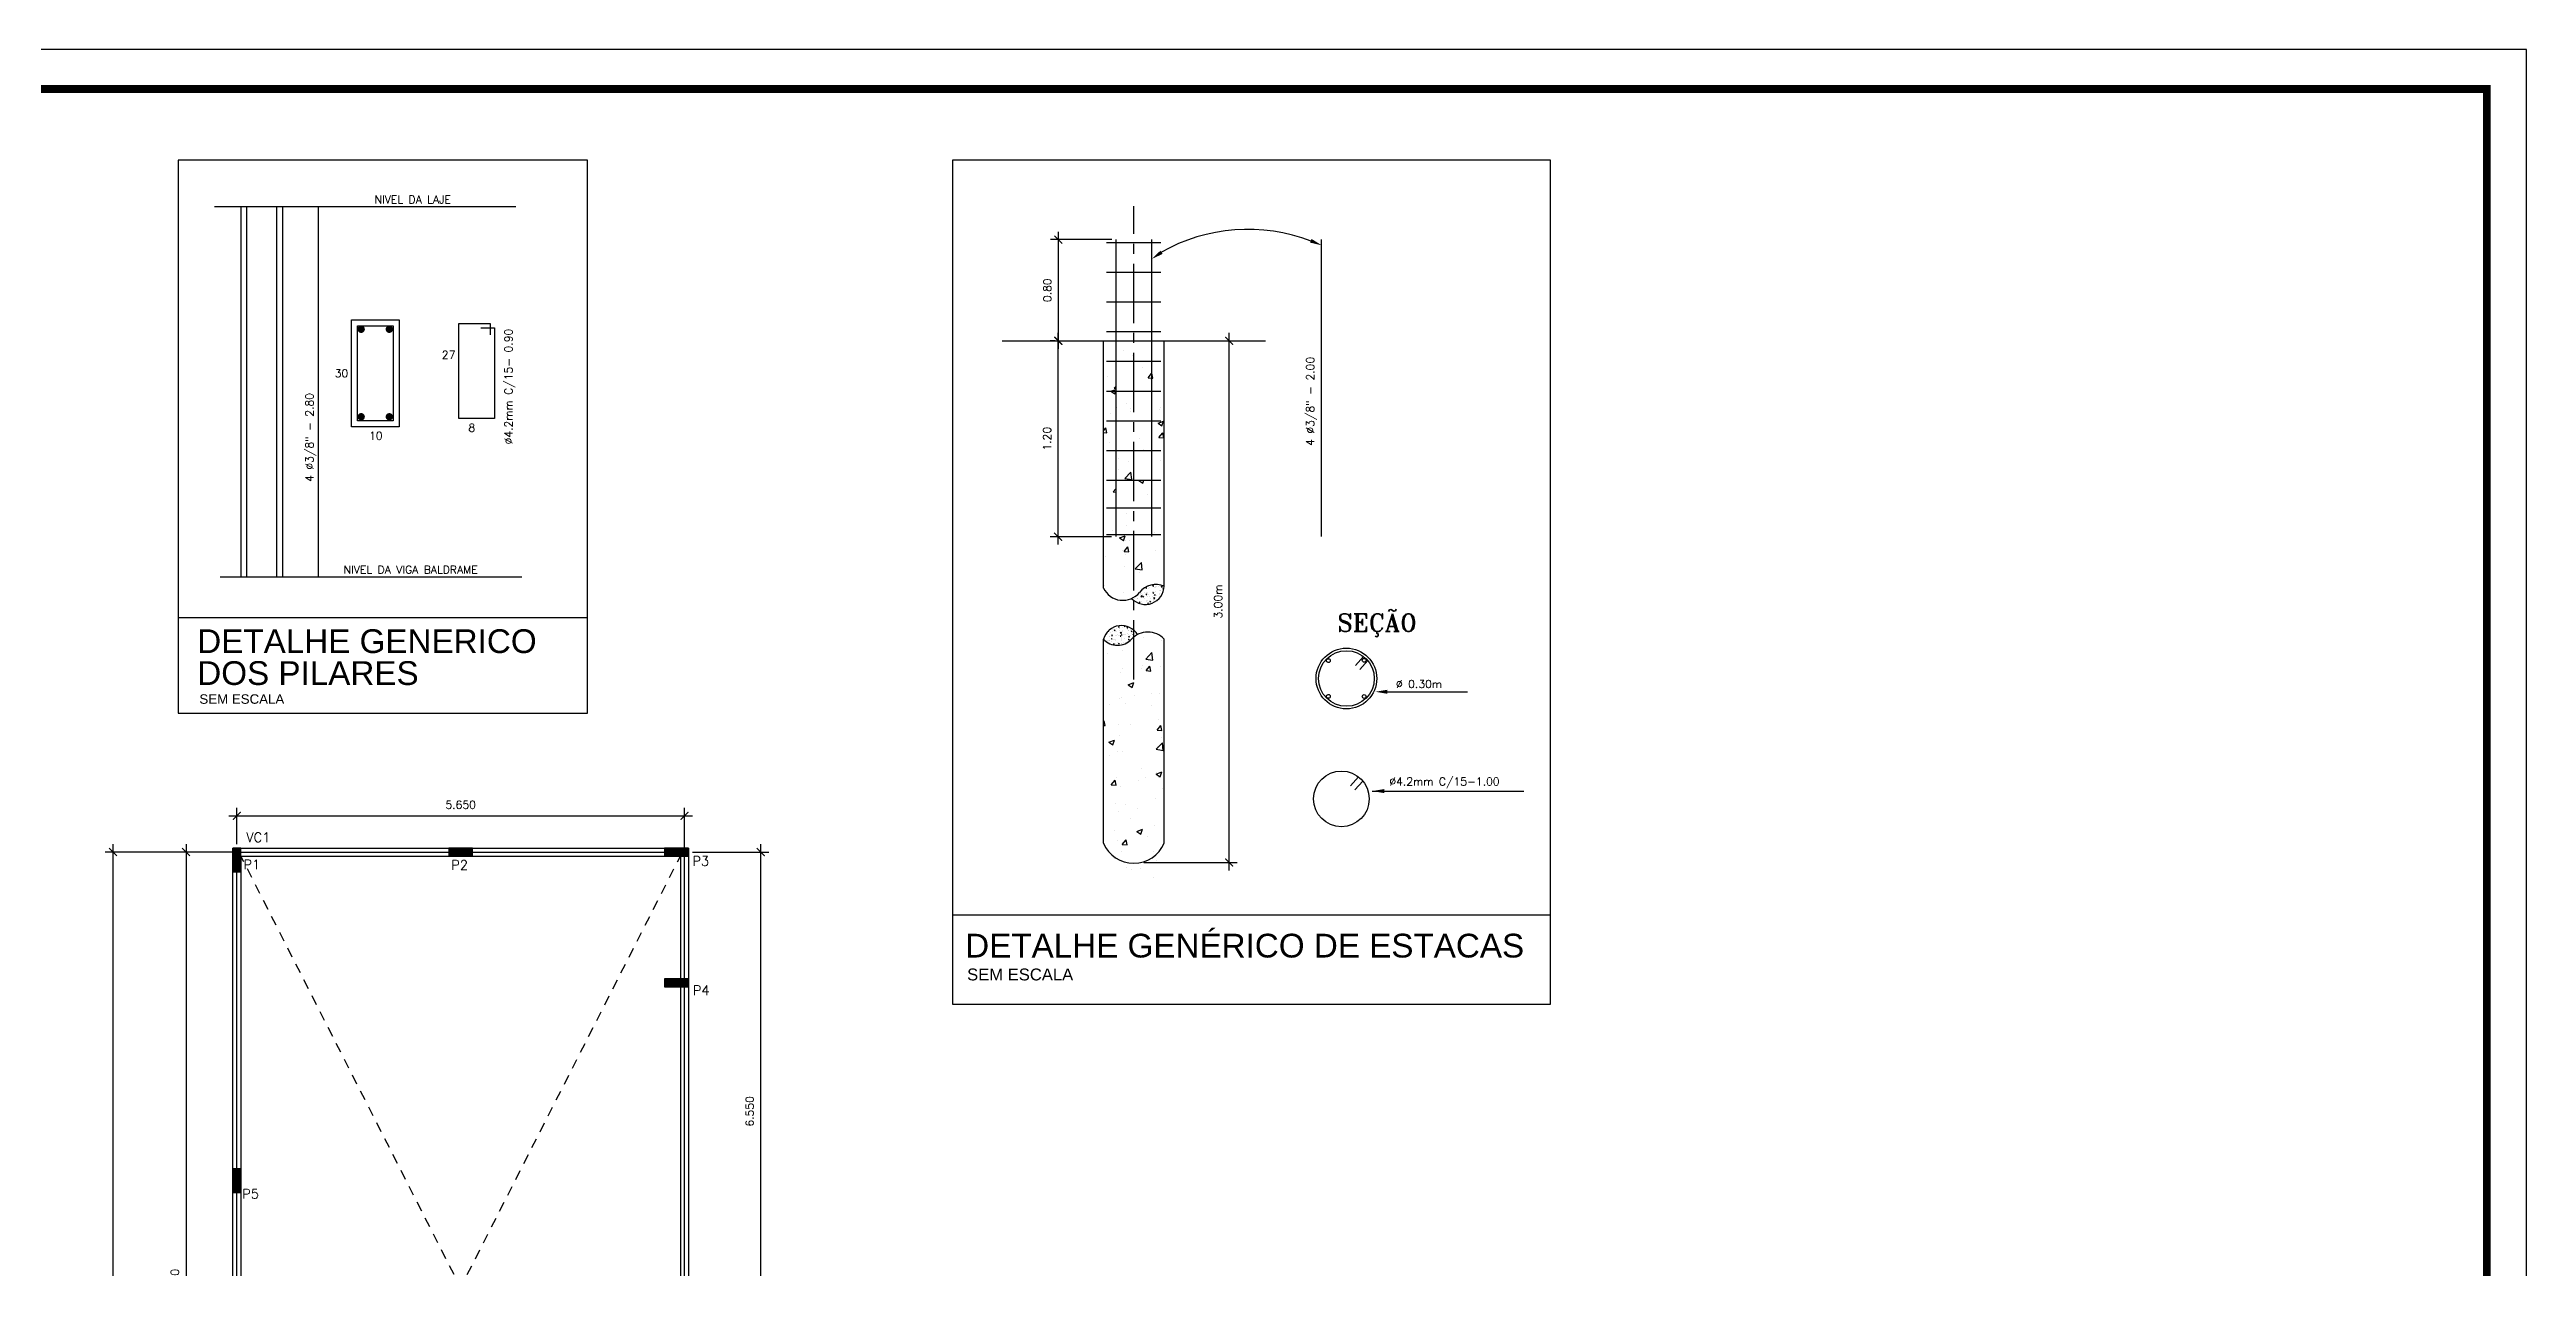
# Model space of a CAD drawing. Extents: x 33.7 to 93.2, y 43.7 to 85.8.
# Drawn here: x 61.89 to 93.15, y 70.37 to 85.75 of the extents above; entities that cross this region are included whole.
import ezdxf

# ---------------------------------------------------------------- set-up
doc = ezdxf.new("R2010")
doc.units = 0
doc.header["$MEASUREMENT"] = 0
doc.header["$PDMODE"] = 3
doc.linetypes.add('CENTER2', pattern=[1.125, 0.75, -0.125, 0.125, -0.125])
doc.linetypes.add('HIDDEN2', pattern=[0.1875, 0.125, -0.0625])
doc.layers.get('0').update_dxf_attribs({"linetype": 'CONTINUOUS'})
doc.layers.get('Defpoints').update_dxf_attribs({"linetype": 'CONTINUOUS'})
for name, color, linetype in [('COTAS', 1, 'CONTINUOUS'), ('DETALHE_ESTACAS', 2, 'CONTINUOUS'), ('DETALHE_PILAR_VIGAS', 7, 'CONTINUOUS'), ('DIVERSOS', 4, 'CONTINUOUS'), ('PILAR', 6, 'CONTINUOUS'), ('PROJECAO', 7, 'HIDDEN2'), ('PROV', 9, 'CONTINUOUS'), ('TEXTO0', 7, 'CONTINUOUS'), ('TEXTO1', 2, 'CONTINUOUS'), ('TXT_0', 7, 'CONTINUOUS'), ('TXT_1', 44, 'CONTINUOUS'), ('VIGAS', 2, 'CONTINUOUS')]:
    doc.layers.add(name, color=color, linetype=linetype)
doc.styles.add('PADRAO_TXT', font='romans.shx')
doc.styles.add('PADRAO_TXT2', font='arial.ttf')
doc.styles.add('ROMANS', font='romans', dxfattribs={"height": 0.2})
doc.styles.add('ROMANT', font='romant.shx')
doc.styles.add('TEXTO1', font='romant.shx')
doc.dimstyles.new('1-100', dxfattribs={"dimtxt": 0.1, "dimasz": 0.1, "dimexe": 0.1, "dimexo": 0.05, "dimgap": 0.09, "dimtad": 1, "dimdec": 3, "dimzin": 0, "dimdsep": 46, "dimtxsty": 'PADRAO_TXT', "dimblk1": 'ARCHTICK', "dimblk2": 'ARCHTICK', "dimsah": 1, "dimcen": 0.09, "dimdle": 0.1, "dimadec": 0, "dimazin": 0, "dimtfac": 1, "dimtdec": 4, "dimtix": 1, "dimtmove": 0, "dimatfit": 3, "dimldrblk": 'ARCHTICK', "dimfxl": 1, "dimtolj": 1, "dimtzin": 0, "dimarcsym": 0})

# ---------------------------------------------------------------- blocks, each defined once
blk = doc.blocks.new('_ArchTick')
at = {"color": 0, "const_width": 0.15}
blk.add_lwpolyline([(-0.5, -0.5), (0.5, 0.5)], dxfattribs=at)
blk = doc.blocks.new('*D82')
at = {"layer": 'COTAS', "color": 0, "lineweight": -2, "transparency": 16777216}
for p, q in [((63.609, 75.72), (63.609, 64.52)), ((64.201, 75.62), (63.509, 75.62)), ((64.201, 64.62), (63.509, 64.62))]:
    blk.add_line(p, q, dxfattribs=at)
at = {"layer": 'Defpoints', "color": 0, "transparency": 16777216}
for p in [(64.251, 75.62), (63.609, 64.62), (64.251, 64.62)]:
    blk.add_point(p, dxfattribs=at)
at = {"layer": 'COTAS', "color": 0, "lineweight": -2, "transparency": 16777216, "xscale": 0.1, "yscale": 0.1, "zscale": 0.1}
for p, rotation in [((63.609, 75.62), 90), ((63.609, 64.62), 270)]:
    blk.add_blockref('_ArchTick', p, dxfattribs=dict(at, rotation=rotation))
at = {"layer": 'COTAS', "color": 0, "transparency": 16777216, "insert": (63.469, 70.12), "char_height": 0.1, "attachment_point": 5, "rotation": 90, "style": 'PADRAO_TXT'}
blk.add_mtext('\\A1;11.000', dxfattribs=at)
blk = doc.blocks.new('*D83')
at = {"layer": 'COTAS', "color": 0, "lineweight": -2, "transparency": 16777216}
for p, q in [((64.151, 76.077), (70.001, 76.077)), ((64.251, 75.72), (64.251, 76.177)), ((69.901, 75.67), (69.901, 76.177))]:
    blk.add_line(p, q, dxfattribs=at)
at = {"layer": 'Defpoints', "color": 0, "transparency": 16777216}
for p in [(69.901, 76.077), (64.251, 75.67), (69.901, 75.62)]:
    blk.add_point(p, dxfattribs=at)
at = {"layer": 'COTAS', "color": 0, "lineweight": -2, "transparency": 16777216, "xscale": 0.1, "yscale": 0.1, "zscale": 0.1, "rotation": 180}
blk.add_blockref('_ArchTick', (64.251, 76.077), dxfattribs=at)
at = {"layer": 'COTAS', "color": 0, "lineweight": -2, "transparency": 16777216, "xscale": 0.1, "yscale": 0.1, "zscale": 0.1}
blk.add_blockref('_ArchTick', (69.901, 76.077), dxfattribs=at)
at = {"layer": 'COTAS', "color": 0, "transparency": 16777216, "insert": (67.076, 76.217), "char_height": 0.1, "attachment_point": 5, "style": 'PADRAO_TXT'}
blk.add_mtext('\\A1;5.650', dxfattribs=at)
blk = doc.blocks.new('*D97')
at = {"layer": 'COTAS', "color": 0, "lineweight": -2, "transparency": 16777216}
for p, q in [((62.687, 75.72), (62.687, 48.62)), ((63.805, 75.62), (62.587, 75.62)), ((63.805, 48.72), (62.587, 48.72))]:
    blk.add_line(p, q, dxfattribs=at)
at = {"layer": 'Defpoints', "color": 0, "transparency": 16777216}
for p in [(63.855, 75.62), (62.687, 48.72), (63.855, 48.72)]:
    blk.add_point(p, dxfattribs=at)
at = {"layer": 'COTAS', "color": 0, "lineweight": -2, "transparency": 16777216, "xscale": 0.1, "yscale": 0.1, "zscale": 0.1}
for p, rotation in [((62.687, 75.62), 90), ((62.687, 48.72), 270)]:
    blk.add_blockref('_ArchTick', p, dxfattribs=dict(at, rotation=rotation))
at = {"layer": 'COTAS', "color": 0, "transparency": 16777216, "insert": (62.547, 62.17), "char_height": 0.1, "attachment_point": 5, "rotation": 90, "style": 'PADRAO_TXT'}
blk.add_mtext('\\A1;26.900', dxfattribs=at)
blk = doc.blocks.new('*D98')
at = {"layer": 'COTAS', "color": 0, "lineweight": -2, "transparency": 16777216}
for p, q in [((70.864, 68.97), (70.864, 75.72)), ((70.001, 75.62), (70.964, 75.62)), ((70.357, 69.07), (70.964, 69.07))]:
    blk.add_line(p, q, dxfattribs=at)
at = {"layer": 'Defpoints', "color": 0, "transparency": 16777216}
for p in [(69.951, 75.62), (70.864, 75.62), (70.307, 69.07)]:
    blk.add_point(p, dxfattribs=at)
at = {"layer": 'COTAS', "color": 0, "lineweight": -2, "transparency": 16777216, "xscale": 0.1, "yscale": 0.1, "zscale": 0.1}
for p, rotation in [((70.864, 75.62), 90), ((70.864, 69.07), 270)]:
    blk.add_blockref('_ArchTick', p, dxfattribs=dict(at, rotation=rotation))
at = {"layer": 'COTAS', "color": 0, "transparency": 16777216, "insert": (70.724, 72.345), "char_height": 0.1, "attachment_point": 5, "rotation": 90, "style": 'PADRAO_TXT'}
blk.add_mtext('\\A1;6.550', dxfattribs=at)
blk = doc.blocks.new('*D79')
at = {"layer": 'COTAS', "color": 0, "lineweight": -2, "transparency": 16777216}
for p, q in [((75.295, 83.354), (74.521, 83.354)), ((74.621, 81.976), (74.621, 83.454)), ((74.581, 82.076), (74.521, 82.076))]:
    blk.add_line(p, q, dxfattribs=at)
at = {"layer": 'Defpoints', "color": 0, "transparency": 16777216}
for p in [(74.621, 83.354), (75.345, 83.354), (74.631, 82.076)]:
    blk.add_point(p, dxfattribs=at)
at = {"layer": 'COTAS', "color": 0, "lineweight": -2, "transparency": 16777216, "xscale": 0.1, "yscale": 0.1, "zscale": 0.1}
for p, rotation in [((74.621, 83.354), 90), ((74.621, 82.076), 270)]:
    blk.add_blockref('_ArchTick', p, dxfattribs=dict(at, rotation=rotation))
at = {"layer": 'COTAS', "color": 0, "transparency": 16777216, "insert": (74.481, 82.715), "char_height": 0.1, "attachment_point": 5, "rotation": 90, "style": 'PADRAO_TXT'}
blk.add_mtext('\\A1;0.80', dxfattribs=at)
blk = doc.blocks.new('*D80')
at = {"layer": 'COTAS', "color": 0, "lineweight": -2, "transparency": 16777216}
for p, q in [((74.578, 82.076), (74.518, 82.076)), ((74.618, 79.502), (74.618, 82.176)), ((75.292, 79.602), (74.518, 79.602))]:
    blk.add_line(p, q, dxfattribs=at)
at = {"layer": 'Defpoints', "color": 0, "transparency": 16777216}
for p in [(74.618, 82.076), (74.628, 82.076), (75.342, 79.602)]:
    blk.add_point(p, dxfattribs=at)
at = {"layer": 'COTAS', "color": 0, "lineweight": -2, "transparency": 16777216, "xscale": 0.1, "yscale": 0.1, "zscale": 0.1}
for p, rotation in [((74.618, 82.076), 90), ((74.618, 79.602), 270)]:
    blk.add_blockref('_ArchTick', p, dxfattribs=dict(at, rotation=rotation))
at = {"layer": 'COTAS', "color": 0, "transparency": 16777216, "insert": (74.478, 80.839), "char_height": 0.1, "attachment_point": 5, "rotation": 90, "style": 'PADRAO_TXT'}
blk.add_mtext('\\A1;1.20', dxfattribs=at)
blk = doc.blocks.new('*D81')
at = {"layer": 'COTAS', "color": 0, "lineweight": -2, "transparency": 16777216}
for p, q in [((76.759, 82.076), (76.877, 82.076)), ((76.777, 75.389), (76.777, 82.176)), ((75.701, 75.489), (76.877, 75.489))]:
    blk.add_line(p, q, dxfattribs=at)
at = {"layer": 'Defpoints', "color": 0, "transparency": 16777216}
for p in [(76.709, 82.076), (76.777, 82.076), (75.651, 75.489)]:
    blk.add_point(p, dxfattribs=at)
at = {"layer": 'COTAS', "color": 0, "lineweight": -2, "transparency": 16777216, "xscale": 0.1, "yscale": 0.1, "zscale": 0.1}
for p, rotation in [((76.777, 82.076), 90), ((76.777, 75.489), 270)]:
    blk.add_blockref('_ArchTick', p, dxfattribs=dict(at, rotation=rotation))
at = {"layer": 'COTAS', "color": 0, "transparency": 16777216, "insert": (76.637, 78.783), "char_height": 0.1, "attachment_point": 5, "rotation": 90, "style": 'PADRAO_TXT'}
blk.add_mtext('\\A1;3.00m', dxfattribs=at)
blk = doc.blocks.new('*X1')
at = {"color": 0}
for p, q in [((24.673, 14.48), (24.673, 14.48)), ((25.02, 14.669), (25.02, 14.669)), ((25.038, 14.535), (25.038, 14.535)), ((25.566, 14.879), (25.566, 14.879)), ((25.627, 14.331), (25.783, 14.493)), ((25.74, 14.435), (25.74, 14.435)), ((25.805, 14.303), (25.783, 14.493)), ((26.031, 14.797), (26.031, 14.797)), ((24.996, 14.003), (24.996, 14.003)), ((25.04, 14.09), (25.04, 14.09)), ((25.517, 14.096), (25.517, 14.096)), ((25.541, 14.156), (25.541, 14.156)), ((25.627, 14.331), (25.805, 14.303)), ((25.638, 14.038), (25.734, 14.153)), ((25.638, 14.038), (25.757, 14.028)), ((25.757, 14.028), (25.734, 14.153)), ((26.006, 14.131), (26.006, 14.131)), ((24.705, 13.19), (24.705, 13.19)), ((24.972, 13.337), (24.972, 13.337)), ((25.015, 13.367), (25.015, 13.367)), ((25.114, 13.196), (25.114, 13.196)), ((25.186, 13.682), (25.326, 13.736)), ((25.186, 13.682), (25.286, 13.615)), ((25.286, 13.615), (25.326, 13.736)), ((25.351, 13.413), (25.351, 13.413)), ((25.772, 13.467), (25.772, 13.467)), ((25.773, 13.145), (25.773, 13.145)), ((25.982, 13.465), (25.982, 13.465)), ((24.56, 12.753), (24.577, 12.774)), ((24.56, 12.652), (24.6, 12.649)), ((24.6, 12.649), (24.577, 12.774)), ((24.947, 12.672), (24.947, 12.672)), ((25.246, 12.678), (25.246, 12.678)), ((25.915, 12.534), (26.012, 12.649)), ((25.915, 12.534), (26.035, 12.523)), ((25.958, 12.8), (25.958, 12.8)), ((26.035, 12.523), (26.012, 12.649)), ((24.699, 12.231), (24.84, 12.285)), ((24.699, 12.231), (24.799, 12.164)), ((24.72, 11.889), (24.72, 11.889)), ((24.799, 12.164), (24.84, 12.285)), ((24.923, 12.006), (24.923, 12.006)), ((24.953, 12.397), (24.953, 12.397)), ((25.032, 12.002), (25.032, 12.002)), ((25.892, 12.051), (26.048, 12.214)), ((25.892, 12.051), (26.07, 12.024)), ((25.933, 12.134), (25.933, 12.134)), ((25.983, 12.055), (25.983, 12.055)), ((26.021, 12.351), (26.021, 12.351)), ((26.07, 12.024), (26.048, 12.214)), ((24.563, 11.375), (24.563, 11.375)), ((24.758, 11.155), (24.855, 11.27)), ((24.878, 11.144), (24.855, 11.27)), ((24.899, 11.34), (24.899, 11.34)), ((25.457, 11.267), (25.457, 11.267)), ((25.511, 11.563), (25.511, 11.563)), ((25.631, 11.329), (25.631, 11.329)), ((25.893, 11.426), (26.033, 11.48)), ((25.893, 11.426), (25.993, 11.359)), ((25.909, 11.468), (25.909, 11.468)), ((25.957, 11.332), (25.957, 11.332)), ((25.993, 11.359), (26.033, 11.48)), ((24.758, 11.155), (24.878, 11.144)), ((24.874, 10.674), (24.874, 10.674)), ((24.985, 11.106), (24.985, 11.106)), ((25.109, 10.663), (25.109, 10.663)), ((25.885, 10.802), (25.885, 10.802)), ((26.053, 11.061), (26.053, 11.061)), ((24.85, 10.008), (24.85, 10.008)), ((24.931, 10.478), (24.931, 10.478)), ((25.233, 10.313), (25.233, 10.313)), ((25.407, 9.976), (25.547, 10.03)), ((25.431, 10.544), (25.431, 10.544)), ((25.506, 9.909), (25.547, 10.03)), ((25.86, 10.136), (25.86, 10.136)), ((24.905, 9.755), (24.905, 9.755)), ((25.026, 9.47), (25.026, 9.47)), ((25.036, 9.65), (25.132, 9.765)), ((25.036, 9.65), (25.155, 9.64)), ((25.155, 9.64), (25.132, 9.765)), ((25.407, 9.976), (25.506, 9.909)), ((25.663, 9.855), (25.663, 9.855)), ((25.836, 9.471), (25.836, 9.471)), ((24.826, 9.343), (24.826, 9.343)), ((24.844, 9.291), (24.844, 9.291)), ((25.137, 9.066), (25.137, 9.066)), ((25.265, 9.022), (25.265, 9.022)), ((25.505, 9.031), (25.505, 9.031)), ((25.812, 8.805), (25.812, 8.805)), ((25.911, 9.246), (25.911, 9.246))]:
    blk.add_line(p, q, dxfattribs=at)
blk = doc.blocks.new('*X2')
at = {"color": 0}
for p, q in [((24.651, 21.479), (24.651, 21.479)), ((24.745, 21.093), (24.871, 21.142)), ((24.745, 21.093), (24.844, 21.026)), ((24.832, 21.169), (24.871, 21.21)), ((24.832, 21.169), (24.871, 21.162)), ((24.845, 21.026), (24.871, 21.105)), ((24.56, 20.094), (24.624, 20.171)), ((24.56, 20.053), (24.647, 20.045)), ((24.647, 20.045), (24.624, 20.171)), ((24.733, 20.525), (24.733, 20.525)), ((24.707, 19.803), (24.707, 19.803)), ((24.805, 18.551), (24.871, 18.629)), ((24.805, 18.551), (24.871, 18.546)), ((24.79, 17.581), (24.79, 17.581)), ((24.623, 16.913), (24.623, 16.913)), ((24.966, 17.388), (25.106, 17.441)), ((24.966, 17.388), (25.065, 17.321)), ((25.044, 17.068), (25.044, 17.068)), ((25.065, 17.32), (25.106, 17.441)), ((25.083, 17.047), (25.179, 17.162)), ((25.083, 17.047), (25.202, 17.036)), ((25.118, 17.332), (25.118, 17.332)), ((25.124, 16.979), (25.124, 16.979)), ((25.202, 17.036), (25.179, 17.162)), ((25.212, 17.312), (25.212, 17.312)), ((25.093, 16.666), (25.093, 16.666)), ((24.598, 16.19), (24.598, 16.19)), ((25.069, 16), (25.069, 16))]:
    blk.add_line(p, q, dxfattribs=at)
blk = doc.blocks.new('*X3')
at = {"color": 0}
for p, q in [((25.785, 22.103), (25.785, 22.103)), ((25.774, 21.541), (25.781, 21.549)), ((25.774, 21.427), (25.804, 21.424)), ((25.804, 21.424), (25.781, 21.549)), ((25.967, 20.641), (25.967, 20.641)), ((25.991, 20.691), (25.991, 20.691)), ((25.939, 20.288), (26.079, 20.342)), ((25.939, 20.288), (26.038, 20.221)), ((25.962, 19.93), (26.059, 20.045)), ((26.038, 20.221), (26.079, 20.342)), ((26.082, 19.92), (26.059, 20.045)), ((25.962, 19.93), (26.082, 19.92)), ((25.999, 19.351), (25.999, 19.351)), ((25.858, 17.536), (25.858, 17.536)), ((25.882, 17.079), (25.882, 17.079)), ((25.362, 16.61), (25.518, 16.772)), ((25.362, 16.61), (25.54, 16.582)), ((25.46, 16.519), (25.46, 16.519)), ((25.54, 16.582), (25.518, 16.772)), ((25.523, 16.628), (25.523, 16.628))]:
    blk.add_line(p, q, dxfattribs=at)
blk = doc.blocks.new('*X4')
at = {"color": 0}
for p, q in [((25.055, 22.133), (25.055, 22.133)), ((25.288, 21.993), (25.288, 21.993)), ((25.535, 21.694), (25.535, 21.694)), ((25.685, 21.435), (25.774, 21.541)), ((25.685, 21.435), (25.774, 21.427)), ((25.719, 21.434), (25.719, 21.434)), ((25.76, 21.38), (25.76, 21.38)), ((24.9, 20.686), (24.9, 20.686)), ((25.132, 20.793), (25.132, 20.793)), ((25.239, 20.661), (25.239, 20.661)), ((25.234, 20.591), (25.234, 20.591)), ((24.932, 19.396), (24.932, 19.396)), ((25.05, 19.6), (25.05, 19.6)), ((25.465, 19.902), (25.465, 19.902)), ((25.578, 19.619), (25.578, 19.619)), ((24.939, 19.113), (24.939, 19.113)), ((25.097, 18.889), (25.252, 19.052)), ((25.097, 18.889), (25.275, 18.862)), ((25.191, 19.329), (25.191, 19.329)), ((25.275, 18.862), (25.252, 19.052)), ((25.452, 18.838), (25.484, 18.85)), ((25.452, 18.838), (25.552, 18.771)), ((25.552, 18.771), (25.578, 18.85)), ((25.676, 18.491), (25.676, 18.491)), ((25.142, 17.998), (25.142, 17.998)), ((25.15, 17.702), (25.15, 17.702))]:
    blk.add_line(p, q, dxfattribs=at)
blk = doc.blocks.new('*X5')
at = {"color": 0}
for p, q in [((25.342, 15.857), (25.342, 15.857)), ((25.37, 15.876), (25.37, 15.876)), ((25.417, 15.866), (25.417, 15.866)), ((25.427, 15.861), (25.427, 15.861)), ((25.452, 15.763), (25.452, 15.763)), ((25.462, 15.756), (25.477, 15.773)), ((25.462, 15.756), (25.48, 15.754)), ((25.473, 15.781), (25.473, 15.781)), ((25.48, 15.754), (25.477, 15.773)), ((25.486, 16.013), (25.486, 16.013)), ((25.486, 15.96), (25.486, 15.96)), ((25.496, 15.985), (25.496, 15.985)), ((25.508, 15.912), (25.532, 15.936)), ((25.508, 15.912), (25.535, 15.907)), ((25.518, 15.795), (25.518, 15.795)), ((25.522, 15.895), (25.522, 15.895)), ((25.526, 15.995), (25.526, 15.995)), ((25.53, 15.881), (25.53, 15.881)), ((25.535, 15.907), (25.532, 15.936)), ((25.55, 15.973), (25.55, 15.973)), ((25.556, 15.908), (25.577, 15.916)), ((25.556, 15.908), (25.571, 15.898)), ((25.571, 15.898), (25.577, 15.916)), ((25.575, 16.103), (25.575, 16.103)), ((25.587, 15.854), (25.587, 15.854)), ((25.609, 16), (25.609, 16)), ((25.629, 16.126), (25.65, 16.134)), ((25.629, 16.126), (25.644, 16.116)), ((25.636, 15.962), (25.65, 15.98)), ((25.636, 15.962), (25.654, 15.961)), ((25.641, 15.788), (25.641, 15.788)), ((25.644, 16.116), (25.65, 16.134)), ((25.647, 16.007), (25.647, 16.007)), ((25.648, 15.811), (25.648, 15.811)), ((25.654, 15.961), (25.65, 15.98)), ((25.661, 15.99), (25.661, 15.99)), ((25.671, 15.718), (25.671, 15.718)), ((25.674, 15.818), (25.674, 15.818)), ((25.677, 15.737), (25.692, 15.754)), ((25.677, 15.737), (25.695, 15.735)), ((25.678, 15.918), (25.678, 15.918)), ((25.681, 16.017), (25.681, 16.017)), ((25.685, 16.117), (25.685, 16.117)), ((25.688, 16.118), (25.688, 16.118)), ((25.695, 15.735), (25.692, 15.754)), ((25.705, 16.16), (25.705, 16.16)), ((25.71, 15.966), (25.71, 15.966)), ((25.716, 15.798), (25.716, 15.798)), ((25.72, 15.906), (25.72, 15.906)), ((25.72, 15.745), (25.72, 15.745)), ((25.721, 16.125), (25.721, 16.125)), ((25.735, 15.788), (25.756, 15.796)), ((25.735, 15.788), (25.75, 15.777)), ((25.747, 15.847), (25.747, 15.847)), ((25.75, 15.777), (25.756, 15.796)), ((25.792, 16.203), (25.815, 16.2)), ((25.795, 15.916), (25.795, 15.916)), ((25.799, 16.025), (25.799, 16.025)), ((25.807, 16), (25.807, 16)), ((25.808, 16.005), (25.829, 16.013)), ((25.808, 16.005), (25.823, 15.995)), ((25.809, 16.169), (25.824, 16.187)), ((25.809, 16.169), (25.827, 16.168)), ((25.815, 16.2), (25.815, 16.207)), ((25.823, 15.995), (25.829, 16.013)), ((25.823, 15.841), (25.823, 15.841)), ((25.827, 16.168), (25.824, 16.187)), ((25.828, 15.839), (25.828, 15.839)), ((25.829, 15.862), (25.852, 15.886)), ((25.829, 15.862), (25.855, 15.858)), ((25.83, 15.813), (25.83, 15.813)), ((25.832, 15.939), (25.832, 15.939)), ((25.835, 16.039), (25.835, 16.039)), ((25.835, 16.02), (25.835, 16.02)), ((25.839, 16.138), (25.839, 16.138)), ((25.851, 15.944), (25.865, 15.961)), ((25.851, 15.944), (25.869, 15.942)), ((25.855, 15.858), (25.852, 15.886)), ((25.865, 16.153), (25.865, 16.153)), ((25.869, 15.942), (25.865, 15.961)), ((25.87, 15.959), (25.87, 15.959)), ((25.874, 16.035), (25.874, 16.035)), ((25.878, 16.143), (25.878, 16.143)), ((25.896, 16.213), (25.896, 16.213)), ((25.896, 16.213), (25.896, 16.213)), ((25.896, 16.155), (25.896, 16.155)), ((25.907, 15.841), (25.907, 15.841)), ((25.909, 15.931), (25.909, 15.931)), ((25.953, 16.153), (25.953, 16.153)), ((25.967, 15.993), (25.967, 15.993)), ((25.983, 15.958), (25.983, 15.958)), ((25.987, 16.058), (25.987, 16.058)), ((25.988, 16.05), (25.988, 16.05)), ((25.991, 16.158), (25.991, 16.158)), ((26.01, 16.05), (26.01, 16.05)), ((26.024, 16.15), (26.039, 16.168)), ((26.024, 16.15), (26.042, 16.149)), ((26.025, 16.146), (26.025, 16.146)), ((26.03, 15.953), (26.03, 15.953)), ((26.042, 16.149), (26.039, 16.168)), ((26.06, 16.102), (26.081, 16.11)), ((26.06, 16.102), (26.075, 16.092)), ((26.066, 16.168), (26.066, 16.168)), ((26.075, 16.092), (26.081, 16.11)), ((24.677, 15.033), (24.694, 15.031)), ((24.694, 15.031), (24.692, 15.048)), ((24.784, 15.08), (24.784, 15.08)), ((24.789, 15.028), (24.789, 15.028)), ((24.812, 15.109), (24.812, 15.109)), ((24.833, 15.062), (24.854, 15.07)), ((24.833, 15.062), (24.848, 15.052)), ((24.848, 15.052), (24.854, 15.07)), ((24.864, 15.038), (24.864, 15.038)), ((24.868, 15.147), (24.868, 15.147)), ((24.875, 15.069), (24.875, 15.069)), ((24.88, 15.014), (24.88, 15.014)), ((24.884, 15.114), (24.884, 15.114)), ((24.942, 15.135), (24.956, 15.152)), ((24.942, 15.135), (24.959, 15.134)), ((24.943, 15.157), (24.943, 15.157)), ((24.959, 15.134), (24.956, 15.152)), ((24.959, 15.11), (24.959, 15.11)), ((24.972, 15.103), (24.972, 15.103)), ((24.978, 15.053), (24.978, 15.053)), ((24.987, 14.985), (25.011, 15.01)), ((25.014, 14.981), (25.011, 15.01)), ((25.031, 15.033), (25.031, 15.033)), ((25.035, 15.133), (25.035, 15.133)), ((25.035, 15.062), (25.035, 15.062)), ((25.057, 15.171), (25.057, 15.171)), ((25.085, 15.159), (25.106, 15.167)), ((25.085, 15.159), (25.1, 15.149)), ((25.1, 15.149), (25.106, 15.167)), ((25.132, 15.096), (25.132, 15.096)), ((25.134, 15.14), (25.134, 15.14)), ((25.157, 15.116), (25.171, 15.134)), ((25.157, 15.116), (25.175, 15.115)), ((25.167, 15.078), (25.167, 15.078)), ((25.175, 15.115), (25.171, 15.134)), ((25.187, 15.056), (25.187, 15.056)), ((25.195, 15.056), (25.195, 15.056)), ((25.243, 15.088), (25.243, 15.088)), ((25.264, 15.038), (25.285, 15.046)), ((25.264, 15.038), (25.279, 15.028)), ((25.279, 15.028), (25.285, 15.046)), ((24.597, 14.871), (24.597, 14.871)), ((24.631, 14.792), (24.631, 14.792)), ((24.669, 14.805), (24.669, 14.805)), ((24.694, 14.804), (24.694, 14.804)), ((24.707, 14.802), (24.707, 14.802)), ((24.71, 14.91), (24.71, 14.91)), ((24.719, 14.793), (24.719, 14.793)), ((24.722, 14.893), (24.722, 14.893)), ((24.726, 14.993), (24.726, 14.993)), ((24.728, 14.715), (24.73, 14.717)), ((24.731, 14.714), (24.73, 14.717)), ((24.752, 14.957), (24.752, 14.957)), ((24.757, 14.763), (24.757, 14.763)), ((24.76, 14.845), (24.781, 14.853)), ((24.76, 14.845), (24.775, 14.835)), ((24.768, 14.928), (24.782, 14.946)), ((24.768, 14.928), (24.786, 14.927)), ((24.772, 14.901), (24.772, 14.901)), ((24.775, 14.835), (24.781, 14.853)), ((24.786, 14.927), (24.782, 14.946)), ((24.783, 14.7), (24.783, 14.7)), ((24.785, 14.92), (24.785, 14.92)), ((24.81, 14.703), (24.824, 14.72)), ((24.81, 14.703), (24.828, 14.701)), ((24.82, 14.817), (24.82, 14.817)), ((24.828, 14.701), (24.824, 14.72)), ((24.843, 14.835), (24.843, 14.835)), ((24.854, 14.797), (24.854, 14.797)), ((24.869, 14.715), (24.869, 14.715)), ((24.873, 14.814), (24.873, 14.814)), ((24.876, 14.914), (24.876, 14.914)), ((24.899, 14.935), (24.899, 14.935)), ((24.912, 14.95), (24.912, 14.95)), ((24.917, 14.757), (24.917, 14.757)), ((24.931, 14.723), (24.931, 14.723)), ((24.939, 14.724), (24.96, 14.732)), ((24.939, 14.724), (24.954, 14.714)), ((24.947, 14.931), (24.947, 14.931)), ((24.954, 14.714), (24.96, 14.732)), ((24.958, 14.73), (24.958, 14.73)), ((24.983, 14.909), (24.998, 14.927)), ((24.983, 14.909), (25.001, 14.908)), ((24.987, 14.985), (25.014, 14.981)), ((25.001, 14.908), (24.998, 14.927)), ((25.006, 14.733), (25.006, 14.733)), ((25.01, 14.841), (25.01, 14.841)), ((25.012, 14.941), (25.033, 14.949)), ((25.012, 14.941), (25.027, 14.931)), ((25.014, 14.79), (25.014, 14.79)), ((25.018, 14.865), (25.018, 14.865)), ((25.02, 14.734), (25.02, 14.734)), ((25.024, 14.834), (25.024, 14.834)), ((25.027, 14.931), (25.033, 14.949)), ((25.028, 14.933), (25.028, 14.933)), ((25.032, 14.692), (25.039, 14.701)), ((25.04, 14.694), (25.039, 14.701)), ((25.072, 14.943), (25.072, 14.943)), ((25.077, 14.75), (25.077, 14.75)), ((25.085, 14.851), (25.085, 14.851)), ((25.089, 14.96), (25.089, 14.96)), ((25.119, 14.748), (25.119, 14.748)), ((25.122, 14.961), (25.122, 14.961)), ((25.133, 14.76), (25.133, 14.76)), ((25.164, 14.97), (25.164, 14.97)), ((25.174, 14.783), (25.174, 14.783)), ((25.176, 14.756), (25.176, 14.756)), ((25.18, 14.856), (25.18, 14.856)), ((25.184, 14.956), (25.184, 14.956)), ((25.191, 14.821), (25.212, 14.829)), ((25.191, 14.821), (25.206, 14.811)), ((25.193, 14.896), (25.193, 14.896)), ((25.198, 14.891), (25.213, 14.908)), ((25.198, 14.891), (25.216, 14.889)), ((25.198, 14.866), (25.198, 14.866)), ((25.206, 14.81), (25.212, 14.829)), ((25.216, 14.889), (25.213, 14.908)), ((25.233, 14.937), (25.233, 14.937)), ((25.277, 14.985), (25.277, 14.985)), ((25.296, 14.991), (25.296, 14.991)), ((25.307, 14.936), (25.326, 14.955)), ((25.307, 14.936), (25.326, 14.933))]:
    blk.add_line(p, q, dxfattribs=at)

msp = doc.modelspace()

# ---------------------------------------------------------------- hatches: boundary and pattern name
at = {"layer": 'PILAR'}
for points in [[(64.201, 75.3699), (64.301, 75.3699), (64.301, 75.6699), (64.201, 75.6699)], [(67.226, 75.5699), (67.226, 75.6699), (66.926, 75.6699), (66.926, 75.5699)], [(69.951, 75.5699), (69.951, 75.6699), (69.651, 75.6699), (69.651, 75.5699)], [(64.201, 71.3199), (64.301, 71.3199), (64.301, 71.6199), (64.201, 71.6199)]]:
    msp.add_hatch(color=256, dxfattribs=at).paths.add_polyline_path(points)
h = msp.add_hatch(color=256, dxfattribs=at)
h.paths.add_polyline_path([(69.851, 73.9199), (69.851, 74.0199), (69.651, 74.0199), (69.651, 73.9199)])
h.paths.add_polyline_path([(69.851, 73.9199), (69.951, 73.9199), (69.951, 74.0199), (69.851, 74.0199)])

# ---------------------------------------------------------------- linework, layer by layer
msp.add_lwpolyline([(34.9523, 43.7045), (93.1523, 43.7045), (93.1523, 85.7545), (34.9523, 85.7545)], close=True)
at = {"const_width": 0.1}
msp.add_lwpolyline([(35.4523, 44.2044), (92.6523, 44.2044), (92.6523, 85.2544), (35.4523, 85.2544)], close=True, dxfattribs=at)
at = {"layer": 'COTAS', "color": 1, "linetype": 'ByBlock'}
for p, q in [((78.7558, 77.6421), (79.7837, 77.6421)), ((78.582, 76.39), (80.4955, 76.39))]:
    msp.add_line(p, q, dxfattribs=at)
at = {"layer": 'COTAS', "color": 1}
msp.add_arc((77.0152, 81.2706), 2.2134, 68.91646, 119.77094, dxfattribs=at)
at = {"layer": 'COTAS', "color": 1, "linetype": 'ByBlock'}
for points in [[(75.9087, 83.2144), (75.9369, 83.1731), (75.7987, 83.1092)], [(77.8168, 83.3626), (77.7975, 83.3165), (77.9457, 83.2816)], [(78.7751, 77.6697), (78.7751, 77.6186), (78.6217, 77.6442)], [(78.7354, 76.4155), (78.7354, 76.3644), (78.582, 76.39)]]:
    msp.add_solid(points, dxfattribs=at)
at = {"layer": 'DETALHE_ESTACAS', "linetype": 'Continuous'}
for p, q in [((73.9117, 82.0764), (75.1895, 82.0764)), ((75.1895, 78.9535), (75.1895, 82.0764)), ((75.9562, 82.0764), (77.234, 82.0764)), ((75.9562, 78.9792), (75.9562, 82.0764)), ((75.1895, 75.7343), (75.1895, 78.308)), ((75.9562, 75.7343), (75.9562, 78.308))]:
    msp.add_line(p, q, dxfattribs=at)
at = {"layer": 'DETALHE_ESTACAS', "color": 7}
msp.add_circle((78.2565, 77.8116), 0.3833, dxfattribs=at)
at = {"layer": 'DETALHE_ESTACAS', "linetype": 'Continuous'}
for centre, radius, start, end in [((75.4348, 79.0708), 0.2719, 205.5507, 320.72575), ((75.7192, 78.9841), 0.2371, 222.95899, 358.82093), ((75.8557, 78.7266), 0.2719, 68.31912, 140.72575), ((75.418, 78.2427), 0.2376, 31.27081, 164.05783), ((75.7503, 78.1155), 0.2819, 43.07203, 136.92797), ((75.5728, 75.894), 0.4153, 202.61986, 337.38014)]:
    msp.add_arc(centre, radius, start, end, dxfattribs=at)
at = {"layer": 'DETALHE_ESTACAS'}
msp.add_arc((75.3669, 78.4738), 0.2429, 223.07203, 316.92797, dxfattribs=at)
at = {"layer": 'DETALHE_PILAR_VIGAS'}
msp.add_line((64.042, 79.0967), (67.8462, 79.0967), dxfattribs=at)
at = {"layer": 'DIVERSOS', "linetype": 'CENTER2'}
msp.add_line((75.5728, 77.7999), (75.5728, 83.7758), dxfattribs=at)
at = {"layer": 'DIVERSOS'}
msp.add_line((75.1895, 82.0764), (75.9562, 82.0764), dxfattribs=at)
at = {"layer": 'PILAR'}
for p, q in [((75.2285, 83.3171), (75.9161, 83.3171)), ((75.3451, 83.3542), (75.3451, 79.6042)), ((75.7965, 83.3542), (75.7965, 79.6042)), ((77.9395, 83.3542), (77.9395, 79.6042)), ((75.2285, 82.9421), (75.9161, 82.9421)), ((75.2285, 82.5671), (75.9161, 82.5671)), ((67.4463, 82.2932), (67.4463, 82.1509)), ((75.2285, 82.1921), (75.9161, 82.1921)), ((75.2285, 81.8171), (75.9161, 81.8171)), ((75.2285, 81.4421), (75.9161, 81.4421)), ((75.2285, 81.0671), (75.9161, 81.0671)), ((75.2285, 80.6921), (75.9161, 80.6921)), ((75.2285, 80.3171), (75.9161, 80.3171)), ((75.2285, 79.9672), (75.9161, 79.9672)), ((75.2285, 79.6319), (75.9161, 79.6319)), ((78.4734, 78.088), (78.3723, 77.9766)), ((78.5274, 78.0369), (78.4262, 77.9255)), ((78.4102, 76.5679), (78.3091, 76.4565)), ((78.4642, 76.5168), (78.363, 76.4054))]:
    msp.add_line(p, q, dxfattribs=at)
for points in [[(64.3782, 79.0967), (64.3782, 83.7707)], [(64.7529, 83.7707), (64.7529, 79.0967)], [(65.2784, 83.7707), (65.2784, 79.0967)], [(67.0514, 81.0932), (67.0514, 82.2932), (67.4463, 82.2932)], [(67.5014, 82.2381), (67.5014, 81.0932), (67.0514, 81.0932)], [(67.3317, 82.2381), (67.5014, 82.2381)]]:
    msp.add_lwpolyline(points, dxfattribs=at)
for points in [[(65.7731, 81.0663), (65.7731, 82.2663), (66.2231, 82.2663), (66.2231, 81.0663)], [(64.301, 75.6699), (64.201, 75.6699), (64.201, 75.3699), (64.301, 75.3699)], [(67.226, 75.5699), (67.226, 75.6699), (66.926, 75.6699), (66.926, 75.5699)], [(69.951, 75.5699), (69.951, 75.6699), (69.651, 75.6699), (69.651, 75.5699)], [(69.951, 73.9199), (69.951, 74.0199), (69.651, 74.0199), (69.651, 73.9199)], [(64.201, 71.3199), (64.301, 71.3199), (64.301, 71.6199), (64.201, 71.6199)]]:
    msp.add_lwpolyline(points, close=True, dxfattribs=at)
at = {"layer": 'PILAR', "const_width": 0.0464}
for points in [[(65.7969, 82.222, 1), (65.8433, 82.222, 1)], [(66.152, 82.222, 1), (66.1984, 82.222, 1)], [(65.7969, 81.117, 1), (65.8433, 81.117, 1)], [(66.152, 81.117, 1), (66.1984, 81.117, 1)]]:
    msp.add_lwpolyline(points, format="xyb", close=True, dxfattribs=at)
at = {"layer": 'PILAR'}
for centre, radius in [((78.2565, 77.8116), 0.3514), ((78.0287, 78.0371), 0.0238), ((78.4802, 78.0413), 0.0238), ((78.0289, 77.5858), 0.0238), ((78.4798, 77.5845), 0.0238), ((78.1933, 76.2915), 0.3514)]:
    msp.add_circle(centre, radius, dxfattribs=at)
at = {"layer": 'PROJECAO'}
for p, q in [((64.301, 64.6699), (69.851, 75.5699)), ((69.851, 64.6699), (64.301, 75.5699))]:
    msp.add_line(p, q, dxfattribs=at)
at = {"layer": 'PROV'}
for p, q in [((64.251, 64.6199), (64.251, 75.6199)), ((64.251, 75.6199), (69.901, 75.6199)), ((69.901, 64.6199), (69.901, 75.6199))]:
    msp.add_line(p, q, dxfattribs=at)
at = {"layer": 'TEXTO0'}
msp.add_line((63.967, 83.7707), (67.7712, 83.7707), dxfattribs=at)
for points in [[(64.3032, 79.0967), (64.3032, 83.7707)], [(64.8279, 83.7707), (64.8279, 79.0967)]]:
    msp.add_lwpolyline(points, dxfattribs=at)
msp.add_lwpolyline([(65.6981, 80.9913), (65.6981, 82.3413), (66.2981, 82.3413), (66.2981, 80.9913)], close=True, dxfattribs=at)
at = {"layer": 'TXT_0'}
for p, q in [((68.6744, 78.5782), (63.51, 78.5782)), ((73.2862, 74.8252), (80.8328, 74.8252))]:
    msp.add_line(p, q, dxfattribs=at)
for points in [[(63.51, 77.3726), (68.6773, 77.3726), (68.6773, 84.3565), (63.51, 84.3565)], [(73.2862, 73.6996), (80.8328, 73.6996), (80.8328, 84.3565), (73.2862, 84.3565)]]:
    msp.add_lwpolyline(points, close=True, dxfattribs=at)
at = {"layer": 'VIGAS'}
for p, q in [((64.201, 64.5699), (64.201, 75.6699)), ((64.201, 75.6699), (69.951, 75.6699)), ((69.951, 75.6699), (69.951, 69.1199)), ((64.301, 75.5699), (64.301, 64.6699)), ((64.301, 75.5699), (69.851, 75.5699)), ((69.851, 75.5699), (69.851, 64.6699))]:
    msp.add_line(p, q, dxfattribs=at)

# ---------------------------------------------------------------- block references
at = {"layer": 'DIVERSOS', "xscale": 0.5, "yscale": 0.5, "zscale": 0.5}
for name in ['*X4', '*X3', '*X2', '*X5', '*X1']:
    msp.add_blockref(name, (62.9097, 70.8921), dxfattribs=at)

# ---------------------------------------------------------------- texts
at = {"layer": 'TEXTO0'}
for s, height, style, p in [('NIVEL DA LAJE', 0.1, 'ROMANS', (65.9895, 83.8097)), ('27', 0.1, 'ROMANS', (66.8387, 81.8498)), ('30', 0.1, 'ROMANS', (65.4854, 81.6151)), ('8', 0.1, 'ROMANS', (67.1725, 80.9286)), ('10', 0.1, 'ROMANS', (65.9191, 80.8267)), ('NIVEL DA VIGA BALDRAME', 0.1, 'ROMANS', (65.5984, 79.1362)), ('%%C 0.30m', 0.1, 'ROMANS', (78.8815, 77.6917)), ('%%C4.2mm C/15-1.00', 0.1, 'ROMANS', (78.7983, 76.4607)), ('VC1', 0.12, 'TEXTO1', (64.3704, 75.7459)), ('P1', 0.12, 'TEXTO1', (64.3338, 75.4022)), ('P2', 0.12, 'TEXTO1', (66.9577, 75.3963)), ('P3', 0.12, 'TEXTO1', (70.0009, 75.4465)), ('P4', 0.12, 'TEXTO1', (70.0073, 73.813)), ('P5', 0.12, 'TEXTO1', (64.319, 71.2438))]:
    msp.add_text(s, height=height, dxfattribs=dict(at, style=style)).set_placement(p)
at = {"layer": 'TEXTO0', "style": 'ROMANS'}
for s, p in [('%%C4.2mm C/15- 0.90', (67.73, 80.7667)), ('4 %%C3/8" - 2.00', (77.8498, 80.7501)), ('4 %%C3/8" - 2.80', (65.2177, 80.2944))]:
    msp.add_text(s, height=0.1, rotation=90, dxfattribs=at).set_placement(p)
at = {"layer": 'TEXTO1', "style": 'ROMANT'}
msp.add_text('SEÇÃO', height=0.225, dxfattribs=at).set_placement((78.1432, 78.4042))
at = {"layer": 'TXT_0', "style": 'PADRAO_TXT2'}
for s, height, p in [('SEM ESCALA ', 0.12, (63.778, 77.4922)), ('SEM ESCALA', 0.15, (73.469, 73.9991))]:
    msp.add_text(s, height=height, dxfattribs=at).set_placement(p)
at = {"layer": 'TXT_1', "style": 'PADRAO_TXT2'}
for s, p in [('DETALHE GENERICO', (63.751, 78.1332)), ('DOS PILARES', (63.751, 77.7301)), ('DETALHE GENÉRICO DE ESTACAS ', (73.4447, 74.2883))]:
    msp.add_text(s, height=0.3, dxfattribs=at).set_placement(p)

# ---------------------------------------------------------------- dimensions: what is measured, and where the dimension line sits
at = {"layer": 'COTAS'}
for base, p1, p2, text, picture, middle in [((74.6205, 83.3542), (74.6313, 82.0764), (75.3451, 83.3542), '0.80', '*D79', (74.4805, 82.7153)), ((74.6177, 82.0764), (75.3422, 79.6022), (74.6284, 82.0764), '1.20', '*D80', (74.4777, 80.8393)), ((76.7772, 82.0764), (75.6508, 75.4892), (76.7091, 82.0764), '3.00m', '*D81', (76.6372, 78.7828))]:
    dim = msp.add_linear_dim(base=base, p1=p1, p2=p2, angle=90, text=text, dimstyle='1-100', dxfattribs=at)
    dim.commit()
    dim.dimension.update_dxf_attribs({"geometry": picture, "text_midpoint": middle})
dim = msp.add_linear_dim(base=(69.901, 76.0772), p1=(64.251, 75.6699), p2=(69.901, 75.6199), dimstyle='1-100', dxfattribs=at)
dim.commit()
dim.dimension.update_dxf_attribs({"geometry": '*D83', "text_midpoint": (67.076, 76.2172)})
for base, p1, p2, picture, middle in [((62.6865, 48.7199), (63.8549, 75.6199), (63.8549, 48.7199), '*D97', (62.5465, 62.1699)), ((63.6089, 64.6199), (64.251, 75.6199), (64.251, 64.6199), '*D82', (63.4689, 70.1199)), ((70.8642, 75.6199), (70.3073, 69.0699), (69.951, 75.6199), '*D98', (70.7242, 72.3449))]:
    dim = msp.add_linear_dim(base=base, p1=p1, p2=p2, angle=90, dimstyle='1-100', dxfattribs=at)
    dim.commit()
    dim.dimension.update_dxf_attribs({"geometry": picture, "text_midpoint": middle})

doc.saveas('drawing.dxf')
